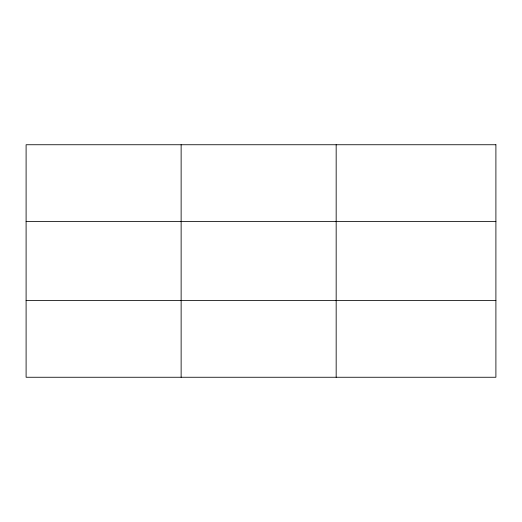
<?xml version="1.0" encoding="UTF-8"?>
<svg xmlns="http://www.w3.org/2000/svg" width="522" height="522" viewBox="0 0 522 522"><rect width="100%" height="100%" fill="white"/><g stroke="black" fill="none" stroke-linecap="round" stroke-linejoin="round"><path stroke-width="0.78" d="M181.134 377.256L181.134 144.744M336.168 377.256L336.168 144.744M26.1 221.472L495.9 221.472M26.1 300.528L495.9 300.528M495.9 144.744L495.9 377.256L26.1 377.256L26.1 144.744L495.9 144.744"/></g></svg>
